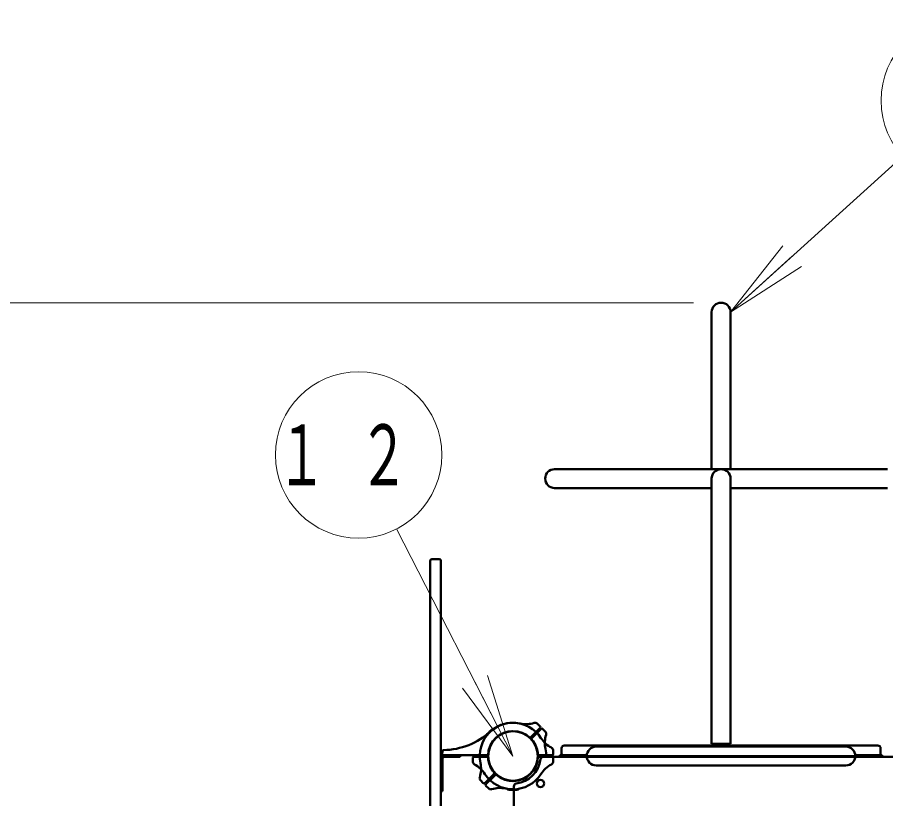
# Model space of a CAD drawing. Units: millimetres on the paper, scale 1:50. Extents: x -385 to 0, y -594 to 267.
# Drawn here: x -256.54 to -225.25, y 175.48 to 203.64 of the extents above; entities that cross this region are included whole.
import ezdxf

# ---------------------------------------------------------------- set-up
doc = ezdxf.new("R2010")
doc.units = ezdxf.units.MM
doc.layers.add('LY_1', color=140, linetype='Continuous', lineweight=50)
doc.styles.add('ＭＳ ゴシック', font='')
doc.styles.get('ＭＳ ゴシック').set_extended_font_data('MS Gothic')

msp = doc.modelspace()

# ---------------------------------------------------------------- linework, layer by layer
at = {"layer": 'LY_1', "color": 7, "lineweight": 13}
for p, q in [((-230.843, 193.016), (-224.641, 198.628)), ((-230.843, 193.016), (-228.954, 195.4)), ((-230.843, 193.016), (-228.619, 195.029)), ((-228.283, 194.658), (-230.843, 193.016)), ((-232.183, 193.356), (-354.663, 193.356)), ((-238.683, 177.016), (-242.879, 185.2)), ((-238.683, 177.016), (-240.052, 179.686)), ((-239.607, 179.914), (-238.683, 177.016)), ((-238.683, 177.016), (-240.497, 179.458))]:
    msp.add_line(p, q, dxfattribs=at)
at = {"layer": 'LY_1'}
for p, q in [((-231.523, 187.356), (-231.523, 193.016)), ((-230.843, 193.016), (-230.843, 187.356)), ((-237.183, 187.356), (-231.183, 187.356)), ((-231.183, 187.356), (-225.183, 187.356)), ((-231.523, 187.016), (-231.523, 177.456)), ((-230.843, 187.016), (-230.843, 177.456)), ((-231.523, 186.676), (-237.183, 186.676)), ((-225.183, 186.676), (-230.843, 186.676)), ((-241.663, 154.976), (-241.663, 184.056)), ((-241.603, 184.116), (-241.343, 184.116)), ((-241.283, 184.056), (-241.283, 154.976)), ((-237.71, 178.091), (-237.825, 178.198)), ((-239.379, 177.994), (-239.381, 177.996)), ((-238.042, 177.7), (-237.709, 178.033)), ((-237.999, 177.658), (-237.666, 177.991)), ((-237.609, 177.99), (-237.501, 177.875)), ((-239.661, 177.711), (-239.664, 177.714)), ((-231.523, 177.456), (-230.843, 177.456)), ((-231.455, 177.456), (-231.455, 177.356)), ((-230.911, 177.456), (-230.911, 177.356)), ((-241.232, 177.088), (-241.227, 177.193)), ((-237.235, 177.088), (-237.24, 177.233)), ((-236.933, 177.296), (-236.933, 177.116)), ((-225.533, 177.396), (-236.833, 177.396)), ((-235.683, 177.356), (-226.683, 177.356)), ((-225.433, 177.296), (-225.433, 177.116)), ((-241.283, 175.746), (-241.283, 176.926)), ((-241.219, 175.746), (-241.219, 176.926)), ((-239.621, 177.046), (-241.192, 177.046)), ((-241.163, 177.046), (-240.583, 177.046)), ((-241.163, 176.982), (-240.583, 176.982)), ((-240.583, 176.982), (-240.583, 177.046)), ((-240.132, 176.945), (-240.127, 176.799)), ((-239.621, 176.986), (-240.092, 176.986)), ((-237.746, 177.046), (-237.275, 177.046)), ((-237.746, 176.986), (-237.275, 176.986)), ((-231.183, 176.986), (-237.591, 176.986)), ((-237.235, 176.945), (-237.24, 176.787)), ((-236.992, 177.048), (-236.022, 177.048)), ((-236.992, 177.048), (-236.992, 176.984)), ((-236.992, 176.984), (-236.022, 176.984)), ((-225.533, 177.016), (-236.833, 177.016)), ((-231.183, 176.986), (-224.776, 176.986)), ((-225.375, 177.048), (-226.345, 177.048)), ((-225.375, 176.984), (-226.345, 176.984)), ((-225.375, 177.048), (-225.375, 176.984)), ((-235.683, 176.676), (-226.683, 176.676)), ((-239.367, 176.374), (-239.701, 176.041)), ((-239.325, 176.332), (-239.658, 175.999)), ((-239.758, 176.042), (-239.857, 176.149)), ((-239.657, 175.941), (-239.551, 175.842)), ((-238.653, 169.516), (-238.653, 175.924)), ((-241.219, 175.746), (-241.283, 175.746)), ((-238.883, 175.833), (-238.883, 175.83)), ((-238.483, 175.833), (-238.483, 175.83))]:
    msp.add_line(p, q, dxfattribs=at)
at = {"layer": 'LY_1', "color": 7, "lineweight": 13}
for centre in [(-222.416, 200.64), (-244.247, 187.87)]:
    msp.add_circle(centre, 3, dxfattribs=at)
at = {"layer": 'LY_1'}
for centre, radius in [((-238.683, 177.016), 0.891), ((-237.693, 176.026), 0.13)]:
    msp.add_circle(centre, radius, dxfattribs=at)
for centre, radius, start, end in [((-231.183, 193.016), 0.34, 0, 180), ((-237.183, 187.016), 0.34, 90, 270), ((-231.183, 187.016), 0.34, 0, 180), ((-241.603, 184.056), 0.06, 90, 180), ((-241.343, 184.056), 0.06, 0, 90), ((-238.683, 177.016), 1.2, 77.7272, 135), ((-238.683, 177.016), 1.2, 90, 132.2172), ((-238.683, 177.016), 1.2, 32.7272, 90), ((-238.216, 179.166), 1, 257.7272, 287.5412), ((-237.884, 178.117), 0.1, 47, 107.5412), ((-237.737, 178.062), 0.04, 315, 47), ((-241.237, 179.83), 2.6, 271.0842, 312.2172), ((-238.683, 177.016), 1.2, 135, 192.2728), ((-239.65, 177.728), 0.02, 143.6269, 225), ((-238.683, 177.016), 1.22, 135, 143.6269), ((-238.683, 177.016), 0.9, 90, 175.7293), ((-238.683, 177.016), 1.22, 126.3731, 135), ((-239.395, 177.982), 0.02, 45, 126.3731), ((-238.683, 177.016), 0.9, 49.2707, 135), ((-238.683, 177.016), 0.9, 4.2707, 90), ((-237.638, 177.963), 0.04, 43, 135), ((-236.534, 177.484), 1, 162.4588, 192.2728), ((-237.582, 177.815), 0.1, 342.4588, 43), ((-238.683, 177.016), 0.9, 135, 220.7293), ((-238.07, 177.728), 0.04, 229.2707, 315), ((-238.683, 177.016), 0.9, 315, 40.7293), ((-237.971, 177.629), 0.04, 135, 220.7293), ((-236.833, 178.206), 1, 212.7272, 242.5412), ((-241.187, 177.191), 0.04, 91.0841, 177), ((-238.683, 177.016), 1.2, 358.5675, 12.2728), ((-237.34, 177.229), 0.1, 2, 62.5412), ((-237.34, 177.229), 0.1, 2, 62.5412), ((-236.833, 177.296), 0.1, 90, 180), ((-236.833, 177.116), 0.1, 180, 270), ((-235.683, 177.016), 0.34, 90, 270), ((-226.683, 177.016), 0.34, 270, 90), ((-225.533, 177.296), 0.1, 360, 90), ((-225.533, 177.116), 0.1, 270, 360), ((-241.163, 176.926), 0.12, 90, 180), ((-241.192, 177.086), 0.04, 177, 270), ((-241.163, 176.926), 0.056, 90, 180), ((-240.092, 176.946), 0.04, 90, 182), ((-240.027, 176.803), 0.1, 182, 242.5412), ((-239.621, 177.086), 0.04, 270, 355.7293), ((-239.621, 176.946), 0.04, 4.2707, 90), ((-238.683, 177.016), 0.9, 184.2707, 270), ((-238.683, 177.016), 0.9, 270, 355.7293), ((-238.683, 177.016), 1, 276.7872, 353.2128), ((-237.746, 177.086), 0.04, 184.2707, 270), ((-237.746, 176.946), 0.04, 90, 175.7293), ((-237.591, 176.886), 0.1, 90, 173.2128), ((-237.34, 176.803), 0.1, 297.4588, 358), ((-237.275, 177.086), 0.04, 270, 2), ((-237.275, 176.946), 0.04, 358, 90), ((-240.534, 175.827), 1, 32.7272, 62.5412), ((-240.833, 176.548), 1, 342.4588, 12.2728), ((-236.833, 175.827), 1, 117.4588, 147.2728), ((-239.784, 176.217), 0.1, 162.4588, 223), ((-238.683, 177.016), 1.2, 212.7272, 270), ((-239.396, 176.403), 0.04, 315, 40.7293), ((-239.297, 176.304), 0.04, 49.2707, 135), ((-238.683, 177.016), 0.9, 229.2707, 315), ((-238.683, 177.016), 1.2, 270, 327.2728), ((-239.729, 176.07), 0.04, 223, 315), ((-239.63, 175.971), 0.04, 135, 227), ((-239.151, 174.866), 1, 77.7272, 107.5412), ((-238.553, 175.924), 0.1, 96.7872, 180), ((-239.483, 175.915), 0.1, 227, 287.5412), ((-238.683, 177.016), 1.2, 257.7272, 271.4325), ((-238.863, 175.83), 0.02, 180, 261.3731), ((-238.683, 177.016), 1.22, 261.3731, 270), ((-238.683, 177.016), 1.22, 270, 278.6269), ((-238.503, 175.83), 0.02, 278.6269, 0)]:
    msp.add_arc(centre, radius, start, end, dxfattribs=at)

# ---------------------------------------------------------------- texts
at = {"layer": 'LY_1', "color": 7, "insert": (-244.247, 187.87), "char_height": 2.199, "attachment_point": 5, "style": 'ＭＳ ゴシック'}
msp.add_mtext('\\T1.64;\\W0.6;１２', dxfattribs=at)

doc.saveas('drawing.dxf')
